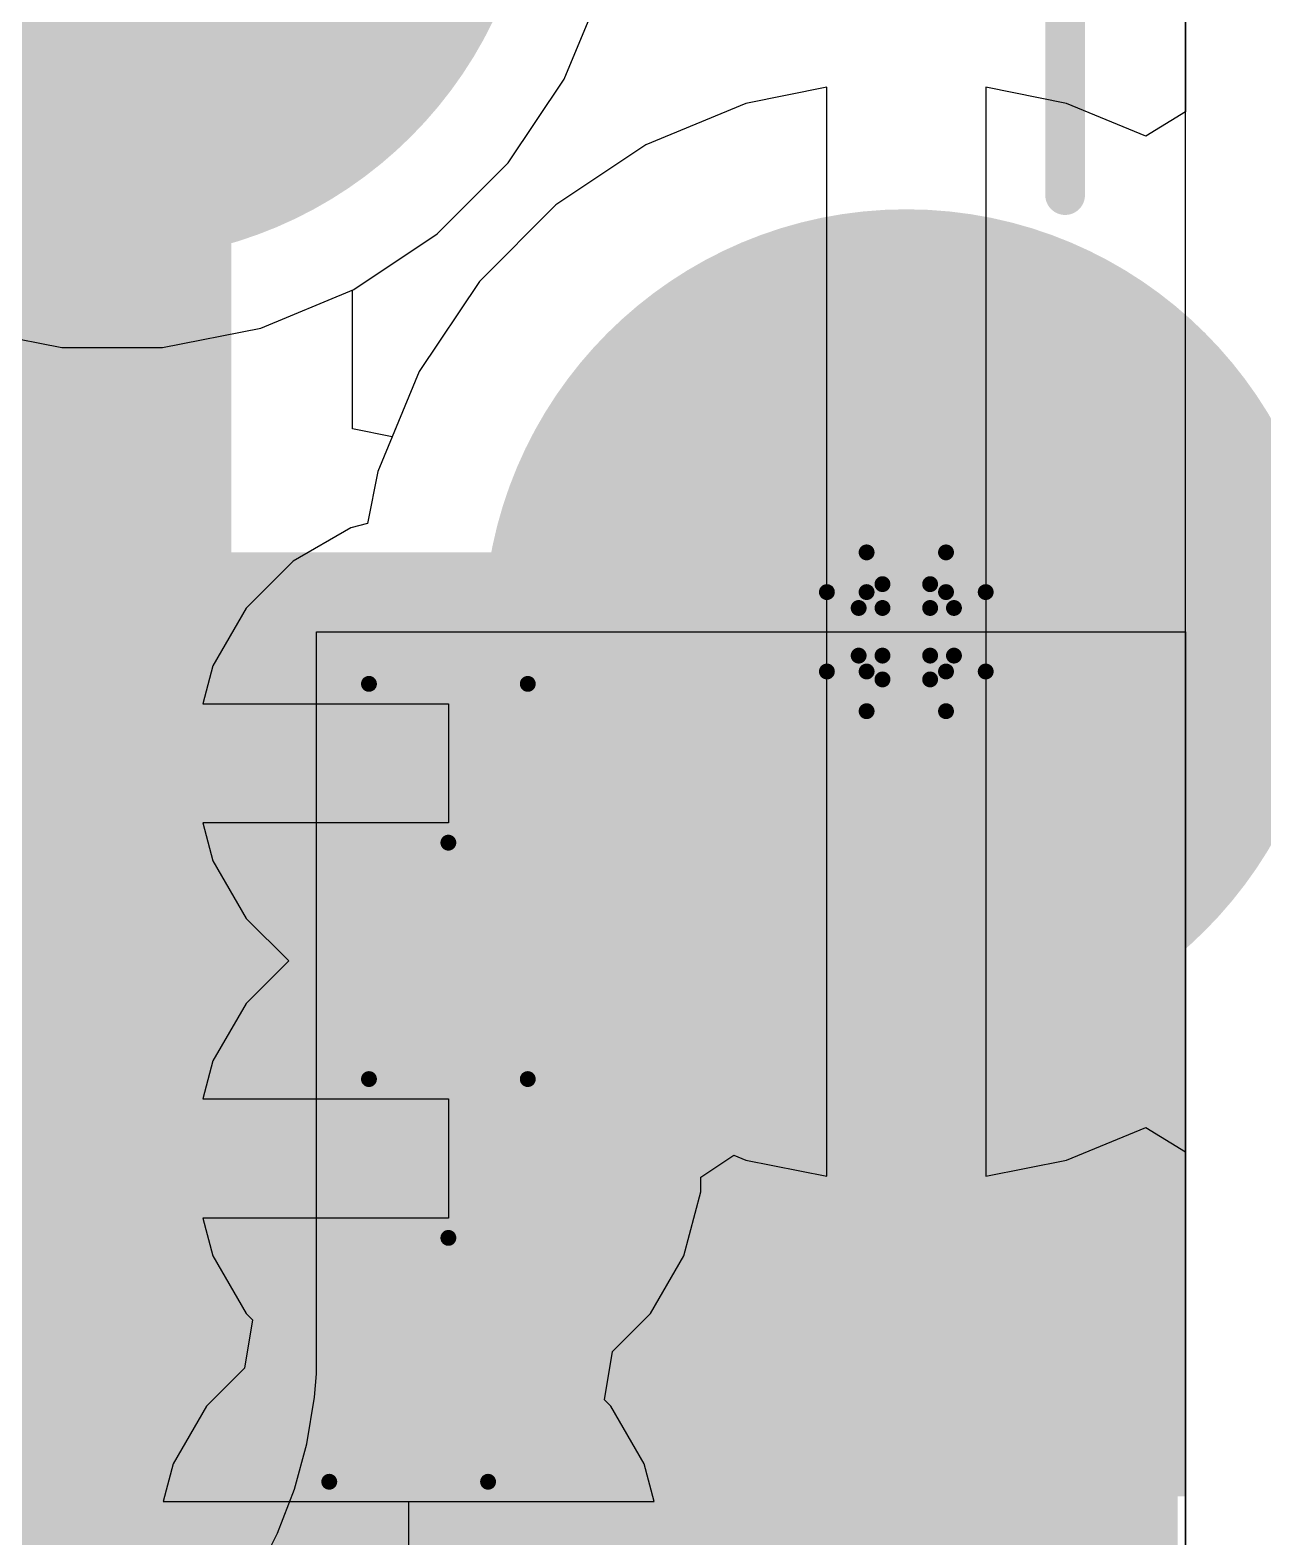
# Model space of a CAD drawing. Header units: inches. Extents: x -21 to 276, y -5 to 220.
# Drawn here: x 96.634 to 100.578, y 85.905 to 90.726 of the extents above; entities that cross this region are included whole.
import ezdxf

# ---------------------------------------------------------------- set-up
doc = ezdxf.new("R2010")
doc.units = ezdxf.units.IN
for name, color, linetype in [('Bottom Layer', 5, 'Continuous'), ('Bottom Solder', 6, 'Continuous'), ('Drill Drawing', 1, 'Continuous'), ('Ground', 16, 'Continuous'), ('Multi-Layer', 9, 'Continuous'), ('Pad Holes', 156, 'Continuous'), ('Power + Signal', 76, 'Continuous'), ('Top Layer', 1, 'Continuous'), ('Top Overlay', 2, 'Continuous'), ('Top Solder', 216, 'Continuous'), ('Via Holes', 16, 'Continuous')]:
    doc.layers.add(name, color=color, linetype=linetype)

# ---------------------------------------------------------------- blocks, each defined once
blk = doc.blocks.new('HJ_SMA175_25')
at = {"layer": 'Bottom Layer'}
h = blk.add_hatch(color=5, dxfattribs=at)
edge = h.paths.add_edge_path()
edge.add_arc((2.54, 2.54), 1.25, 0, 360)
h = blk.add_hatch(color=5, dxfattribs=at)
edge = h.paths.add_edge_path()
edge.add_arc((0, 0), 1.25, 0, 360)
at = {"layer": 'Bottom Solder'}
h = blk.add_hatch(color=6, dxfattribs=at)
edge = h.paths.add_edge_path()
edge.add_arc((2.54, 2.54), 1.3516, 0, 360)
h = blk.add_hatch(color=6, dxfattribs=at)
edge = h.paths.add_edge_path()
edge.add_arc((0, 0), 1.3516, 0, 360)
at = {"layer": 'Ground'}
h = blk.add_hatch(color=16, dxfattribs=at)
edge = h.paths.add_edge_path()
edge.add_arc((2.54, 2.54), 1.25, 0, 360)
h = blk.add_hatch(color=16, dxfattribs=at)
edge = h.paths.add_edge_path()
edge.add_arc((0, 0), 1.25, 0, 360)
at = {"layer": 'Multi-Layer'}
h = blk.add_hatch(color=9, dxfattribs=at)
edge = h.paths.add_edge_path()
edge.add_arc((2.54, 2.54), 1.25, 0, 360)
h = blk.add_hatch(color=9, dxfattribs=at)
edge = h.paths.add_edge_path()
edge.add_arc((0, 0), 1.25, 0, 360)
at = {"layer": 'Pad Holes'}
h = blk.add_hatch(color=7, dxfattribs=at)
edge = h.paths.add_edge_path()
edge.add_arc((2.54, 2.54), 0.75, 0, 360)
h = blk.add_hatch(color=7, dxfattribs=at)
edge = h.paths.add_edge_path()
edge.add_arc((0, 0), 0.7, 0, 360)
at = {"layer": 'Power + Signal'}
h = blk.add_hatch(color=76, dxfattribs=at)
edge = h.paths.add_edge_path()
edge.add_arc((2.54, 2.54), 1.25, 0, 360)
h = blk.add_hatch(color=76, dxfattribs=at)
edge = h.paths.add_edge_path()
edge.add_arc((0, 0), 1.25, 0, 360)
at = {"layer": 'Top Layer'}
h = blk.add_hatch(color=1, dxfattribs=at)
edge = h.paths.add_edge_path()
edge.add_arc((2.54, 2.54), 1.25, 0, 360)
h = blk.add_hatch(color=1, dxfattribs=at)
edge = h.paths.add_edge_path()
edge.add_arc((0, 0), 1.25, 0, 360)
at = {"layer": 'Top Solder'}
h = blk.add_hatch(color=216, dxfattribs=at)
edge = h.paths.add_edge_path()
edge.add_arc((2.54, 2.54), 1.3516, 0, 360)
h = blk.add_hatch(color=216, dxfattribs=at)
edge = h.paths.add_edge_path()
edge.add_arc((0, 0), 1.3516, 0, 360)
at = {"layer": 'Top Overlay'}
for points in [[(1.143, 3.048, 0.127, 0.127, 0), (-1.0922, 3.048, 0.127, 0.127, 0)], [(3.048, -1.143, 0.127, 0.127, 0), (3.048, 1.0922, 0.127, 0.127, 0)]]:
    blk.add_lwpolyline(points, format="xyseb", dxfattribs=at)
for points in [[(1.1113, 3.048, 0.0635, 0.0635, 1), (1.1747, 3.048, 0.0635, 0.0635, 1)], [(3.0162, 1.0922, 0.0635, 0.0635, 1), (3.0798, 1.0922, 0.0635, 0.0635, 1)]]:
    blk.add_lwpolyline(points, format="xyseb", close=True, dxfattribs=at)

msp = doc.modelspace()

# ---------------------------------------------------------------- hatches: boundary and pattern name
at = {"layer": 'Bottom Layer'}
for points in [[(91.1896, 86.0348), (100.33, 86.0348), (100.33, 89.0548), (91.1896, 89.0548)], [(90.3732, 73.5485), (100.3046, 73.5485), (100.3046, 86.3732), (90.3732, 86.3732)]]:
    msp.add_hatch(color=5, dxfattribs=at).paths.add_polyline_path(points)
h = msp.add_hatch(color=5, dxfattribs=at)
edge = h.paths.add_edge_path()
edge.add_arc((97.9722, 88.3802), 0.3, 0, 360)
h = msp.add_hatch(color=5, dxfattribs=at)
edge = h.paths.add_edge_path()
edge.add_arc((97.9722, 87.1159), 0.3, 0, 360)
h = msp.add_hatch(color=5, dxfattribs=at)
edge = h.paths.add_edge_path()
edge.add_arc((97.8452, 85.8277), 0.3, 0, 360)
at = {"layer": 'Bottom Solder'}
h = msp.add_hatch(color=6, dxfattribs=at)
edge = h.paths.add_edge_path()
edge.add_arc((97.9722, 88.3802), 0.4016, 0, 360)
h = msp.add_hatch(color=6, dxfattribs=at)
edge = h.paths.add_edge_path()
edge.add_arc((97.9722, 87.1159), 0.4016, 0, 360)
h = msp.add_hatch(color=6, dxfattribs=at)
edge = h.paths.add_edge_path()
edge.add_arc((97.8452, 85.8277), 0.4016, 0, 360)
at = {"layer": 'Ground'}
for points in [[(91.1896, 86.0348), (100.33, 86.0348), (100.33, 89.0548), (91.1896, 89.0548)], [(90.3732, 73.0306), (100.3046, 73.0306), (100.3046, 86.3732), (90.3732, 86.3732)]]:
    msp.add_hatch(color=16, dxfattribs=at).paths.add_polyline_path(points)
h = msp.add_hatch(color=16, dxfattribs=at)
edge = h.paths.add_edge_path()
edge.add_arc((97.9722, 88.3802), 0.3, 0, 360)
h = msp.add_hatch(color=16, dxfattribs=at)
edge = h.paths.add_edge_path()
edge.add_arc((97.9722, 87.1159), 0.3, 0, 360)
h = msp.add_hatch(color=16, dxfattribs=at)
edge = h.paths.add_edge_path()
edge.add_arc((97.8452, 85.8277), 0.3, 0, 360)
at = {"layer": 'Power + Signal'}
for points in [[(91.1896, 86.0348), (100.33, 86.0348), (100.33, 88.8008), (91.1896, 88.8008)], [(90.5021, 72.6284), (100.3046, 72.6284), (100.3046, 86.3732), (90.5021, 86.3732)]]:
    msp.add_hatch(color=76, dxfattribs=at).paths.add_polyline_path(points)
h = msp.add_hatch(color=76, dxfattribs=at)
edge = h.paths.add_edge_path()
edge.add_arc((97.9722, 88.3802), 0.3, 0, 360)
h = msp.add_hatch(color=76, dxfattribs=at)
edge = h.paths.add_edge_path()
edge.add_arc((97.9722, 87.1159), 0.3, 0, 360)
h = msp.add_hatch(color=76, dxfattribs=at)
edge = h.paths.add_edge_path()
edge.add_arc((97.8452, 85.8277), 0.3, 0, 360)
at = {"layer": 'Top Layer'}
h = msp.add_hatch(color=1, dxfattribs=at)
edge = h.paths.add_edge_path()
edge.add_arc((97.9722, 88.3802), 0.3, 0, 360)
h = msp.add_hatch(color=1, dxfattribs=at)
edge = h.paths.add_edge_path()
edge.add_arc((97.9722, 87.1159), 0.3, 0, 360)
h = msp.add_hatch(color=1, dxfattribs=at)
edge = h.paths.add_edge_path()
edge.add_arc((97.8452, 85.8277), 0.3, 0, 360)
at = {"layer": 'Top Solder'}
h = msp.add_hatch(color=216, dxfattribs=at)
edge = h.paths.add_edge_path()
edge.add_arc((97.9722, 88.3802), 0.4016, 0, 360)
h = msp.add_hatch(color=216, dxfattribs=at)
edge = h.paths.add_edge_path()
edge.add_arc((97.9722, 87.1159), 0.4016, 0, 360)
h = msp.add_hatch(color=216, dxfattribs=at)
edge = h.paths.add_edge_path()
edge.add_arc((97.8452, 85.8277), 0.4016, 0, 360)
at = {"layer": 'Via Holes'}
h = msp.add_hatch(color=7, dxfattribs=at)
edge = h.paths.add_edge_path()
edge.add_arc((97.9722, 88.3802), 0.15, 0, 360)
h = msp.add_hatch(color=7, dxfattribs=at)
edge = h.paths.add_edge_path()
edge.add_arc((97.9722, 87.1159), 0.15, 0, 360)
h = msp.add_hatch(color=7, dxfattribs=at)
edge = h.paths.add_edge_path()
edge.add_arc((97.8452, 85.8277), 0.15, 0, 360)

# ---------------------------------------------------------------- linework, layer by layer
at = {"layer": 'Bottom Layer'}
for p, q in [((100.33, 65.8006), (100.33, 95.4822)), ((100.33, 92.2172), (100.33, 90.4644)), ((98.3424, 90.5682), (98.4653, 90.8651)), ((98.1639, 90.3011), (98.3424, 90.5682)), ((99.183, 90.5427), (98.9242, 90.4912)), ((99.183, 88.8008), (99.183, 90.5427)), ((99.9498, 90.4912), (99.691, 90.5427)), ((99.691, 90.5427), (99.691, 88.8008)), ((98.9242, 90.4912), (98.6043, 90.3587)), ((100.203, 90.3863), (99.9498, 90.4912)), ((100.33, 90.4644), (100.203, 90.3863)), ((98.6043, 90.3587), (98.3163, 90.1663)), ((97.9367, 90.0739), (98.1639, 90.3011)), ((98.3163, 90.1663), (98.0715, 89.9215)), ((97.6696, 89.8954), (97.9367, 90.0739)), ((98.0715, 89.9215), (97.8791, 89.6335)), ((97.3727, 89.7725), (97.6696, 89.8954)), ((96.4212, 89.7725), (96.7363, 89.7098)), ((97.0576, 89.7098), (97.3727, 89.7725)), ((96.7363, 89.7098), (97.0576, 89.7098)), ((97.8791, 89.6335), (97.7465, 89.3136)), ((97.7465, 89.3136), (97.7135, 89.1474)), ((97.6603, 89.1332), (97.4761, 89.0268)), ((97.7135, 89.1474), (97.6603, 89.1332)), ((97.4761, 89.0268), (97.3256, 88.8764)), ((97.3256, 88.8764), (97.2193, 88.6921)), ((99.183, 87.0589), (99.183, 88.8008)), ((99.691, 88.8008), (99.691, 87.0589)), ((97.2193, 88.6921), (97.1867, 88.5707)), ((97.1867, 88.5707), (97.9722, 88.5707)), ((97.9722, 88.5707), (97.9722, 88.1897)), ((97.9722, 88.1897), (97.1867, 88.1897)), ((97.1867, 88.1897), (97.2193, 88.0684)), ((97.2193, 88.0684), (97.3256, 87.8841)), ((97.3256, 87.8841), (97.4617, 87.7481)), ((97.4617, 87.7481), (97.3256, 87.612)), ((97.3256, 87.612), (97.2193, 87.4278)), ((97.2193, 87.4278), (97.1867, 87.3064)), ((97.1867, 87.3064), (97.9722, 87.3064)), ((97.9722, 87.3064), (97.9722, 86.9254)), ((99.9498, 87.1104), (100.203, 87.2152)), ((100.203, 87.2152), (100.33, 87.1372)), ((98.7802, 87.0557), (98.8858, 87.1263)), ((98.8858, 87.1263), (98.9242, 87.1104)), ((98.9242, 87.1104), (99.183, 87.0589)), ((99.691, 87.0589), (99.9498, 87.1104)), ((100.33, 87.1372), (100.33, 85.4938)), ((98.7802, 87.0095), (98.7802, 87.0557)), ((98.7251, 86.804), (98.7802, 87.0095)), ((97.9722, 86.9254), (97.1867, 86.9254)), ((97.1867, 86.9254), (97.2193, 86.804)), ((97.2193, 86.804), (97.3256, 86.6198)), ((98.6188, 86.6198), (98.7251, 86.804)), ((97.3256, 86.6198), (97.3456, 86.5998)), ((98.4971, 86.4981), (98.6188, 86.6198)), ((97.3456, 86.5998), (97.3203, 86.4455)), ((98.4718, 86.3438), (98.4971, 86.4981)), ((97.3203, 86.4455), (97.1986, 86.3238)), ((98.4918, 86.3238), (98.4718, 86.3438)), ((97.1986, 86.3238), (97.0923, 86.1395)), ((98.5981, 86.1395), (98.4918, 86.3238)), ((97.0923, 86.1395), (97.0597, 86.0182)), ((98.6306, 86.0182), (98.5981, 86.1395)), ((97.0597, 86.0182), (98.6306, 86.0182))]:
    msp.add_line(p, q, dxfattribs=at)
at = {"layer": 'Drill Drawing'}
for points in [[(99.31, 88.9278, 0.0508, 0.0508, 0), (99.31, 89.0548, 0.0508, 0.0508, 0)], [(99.31, 89.0548, 0.0508, 0.0508, 0), (99.564, 89.0548, 0.0508, 0.0508, 0)], [(99.564, 88.9278, 0.0508, 0.0508, 0), (99.564, 89.0548, 0.0508, 0.0508, 0)], [(99.183, 88.6738, 0.0508, 0.0508, 0), (99.183, 88.9278, 0.0508, 0.0508, 0)], [(99.183, 88.9278, 0.0508, 0.0508, 0), (99.31, 88.9278, 0.0508, 0.0508, 0)], [(99.3608, 88.877, 0.0508, 0.0508, 0), (99.3608, 88.9532, 0.0508, 0.0508, 0)], [(99.3608, 88.9532, 0.0508, 0.0508, 0), (99.5132, 88.9532, 0.0508, 0.0508, 0)], [(99.5132, 88.877, 0.0508, 0.0508, 0), (99.5132, 88.9532, 0.0508, 0.0508, 0)], [(99.564, 88.9278, 0.0508, 0.0508, 0), (99.691, 88.9278, 0.0508, 0.0508, 0)], [(99.691, 88.6738, 0.0508, 0.0508, 0), (99.691, 88.9278, 0.0508, 0.0508, 0)], [(99.2846, 88.7246, 0.0508, 0.0508, 0), (99.2846, 88.877, 0.0508, 0.0508, 0)], [(99.2846, 88.877, 0.0508, 0.0508, 0), (99.3608, 88.877, 0.0508, 0.0508, 0)], [(99.5132, 88.877, 0.0508, 0.0508, 0), (99.5894, 88.877, 0.0508, 0.0508, 0)], [(99.5894, 88.7246, 0.0508, 0.0508, 0), (99.5894, 88.877, 0.0508, 0.0508, 0)], [(99.2846, 88.7246, 0.0508, 0.0508, 0), (99.3608, 88.7246, 0.0508, 0.0508, 0)], [(99.3608, 88.6484, 0.0508, 0.0508, 0), (99.3608, 88.7246, 0.0508, 0.0508, 0)], [(99.5132, 88.7246, 0.0508, 0.0508, 0), (99.5894, 88.7246, 0.0508, 0.0508, 0)], [(99.5132, 88.6484, 0.0508, 0.0508, 0), (99.5132, 88.7246, 0.0508, 0.0508, 0)], [(99.183, 88.6738, 0.0508, 0.0508, 0), (99.31, 88.6738, 0.0508, 0.0508, 0)], [(99.31, 88.5468, 0.0508, 0.0508, 0), (99.31, 88.6738, 0.0508, 0.0508, 0)], [(99.564, 88.6738, 0.0508, 0.0508, 0), (99.691, 88.6738, 0.0508, 0.0508, 0)], [(99.564, 88.5468, 0.0508, 0.0508, 0), (99.564, 88.6738, 0.0508, 0.0508, 0)], [(97.7182, 88.6342, 0.0508, 0.0508, 0), (98.2262, 88.6342, 0.0508, 0.0508, 0)], [(97.7182, 88.6342, 0.0508, 0.0508, 0), (97.9722, 88.1262, 0.0508, 0.0508, 0)], [(97.9722, 88.1262, 0.0508, 0.0508, 0), (98.2262, 88.6342, 0.0508, 0.0508, 0)], [(99.3608, 88.6484, 0.0508, 0.0508, 0), (99.5132, 88.6484, 0.0508, 0.0508, 0)], [(99.31, 88.5468, 0.0508, 0.0508, 0), (99.564, 88.5468, 0.0508, 0.0508, 0)], [(97.7182, 87.3699, 0.0508, 0.0508, 0), (98.2262, 87.3699, 0.0508, 0.0508, 0)], [(97.7182, 87.3699, 0.0508, 0.0508, 0), (97.9722, 86.8619, 0.0508, 0.0508, 0)], [(97.9722, 86.8619, 0.0508, 0.0508, 0), (98.2262, 87.3699, 0.0508, 0.0508, 0)], [(97.5912, 86.0817, 0.0508, 0.0508, 0), (98.0992, 86.0817, 0.0508, 0.0508, 0)], [(97.5912, 86.0817, 0.0508, 0.0508, 0), (97.8452, 85.5737, 0.0508, 0.0508, 0)], [(97.8452, 85.5737, 0.0508, 0.0508, 0), (98.0992, 86.0817, 0.0508, 0.0508, 0)]]:
    msp.add_lwpolyline(points, format="xyseb", dxfattribs=at)
for points in [[(99.2973, 89.0548, 0.0254, 0.0254, 1), (99.3227, 89.0548, 0.0254, 0.0254, 1)], [(99.2973, 89.0548, 0.0254, 0.0254, 1), (99.3227, 89.0548, 0.0254, 0.0254, 1)], [(99.5513, 89.0548, 0.0254, 0.0254, 1), (99.5767, 89.0548, 0.0254, 0.0254, 1)], [(99.5513, 89.0548, 0.0254, 0.0254, 1), (99.5767, 89.0548, 0.0254, 0.0254, 1)], [(99.1703, 88.9278, 0.0254, 0.0254, 1), (99.1957, 88.9278, 0.0254, 0.0254, 1)], [(99.1703, 88.9278, 0.0254, 0.0254, 1), (99.1957, 88.9278, 0.0254, 0.0254, 1)], [(99.2973, 88.9278, 0.0254, 0.0254, 1), (99.3227, 88.9278, 0.0254, 0.0254, 1)], [(99.2973, 88.9278, 0.0254, 0.0254, 1), (99.3227, 88.9278, 0.0254, 0.0254, 1)], [(99.3481, 88.9532, 0.0254, 0.0254, 1), (99.3735, 88.9532, 0.0254, 0.0254, 1)], [(99.3481, 88.9532, 0.0254, 0.0254, 1), (99.3735, 88.9532, 0.0254, 0.0254, 1)], [(99.5005, 88.9532, 0.0254, 0.0254, 1), (99.5259, 88.9532, 0.0254, 0.0254, 1)], [(99.5005, 88.9532, 0.0254, 0.0254, 1), (99.5259, 88.9532, 0.0254, 0.0254, 1)], [(99.5513, 88.9278, 0.0254, 0.0254, 1), (99.5767, 88.9278, 0.0254, 0.0254, 1)], [(99.5513, 88.9278, 0.0254, 0.0254, 1), (99.5767, 88.9278, 0.0254, 0.0254, 1)], [(99.6783, 88.9278, 0.0254, 0.0254, 1), (99.7037, 88.9278, 0.0254, 0.0254, 1)], [(99.6783, 88.9278, 0.0254, 0.0254, 1), (99.7037, 88.9278, 0.0254, 0.0254, 1)], [(99.2719, 88.877, 0.0254, 0.0254, 1), (99.2973, 88.877, 0.0254, 0.0254, 1)], [(99.2719, 88.877, 0.0254, 0.0254, 1), (99.2973, 88.877, 0.0254, 0.0254, 1)], [(99.3481, 88.877, 0.0254, 0.0254, 1), (99.3735, 88.877, 0.0254, 0.0254, 1)], [(99.3481, 88.877, 0.0254, 0.0254, 1), (99.3735, 88.877, 0.0254, 0.0254, 1)], [(99.5005, 88.877, 0.0254, 0.0254, 1), (99.5259, 88.877, 0.0254, 0.0254, 1)], [(99.5005, 88.877, 0.0254, 0.0254, 1), (99.5259, 88.877, 0.0254, 0.0254, 1)], [(99.5767, 88.877, 0.0254, 0.0254, 1), (99.6021, 88.877, 0.0254, 0.0254, 1)], [(99.5767, 88.877, 0.0254, 0.0254, 1), (99.6021, 88.877, 0.0254, 0.0254, 1)], [(99.2719, 88.7246, 0.0254, 0.0254, 1), (99.2973, 88.7246, 0.0254, 0.0254, 1)], [(99.2719, 88.7246, 0.0254, 0.0254, 1), (99.2973, 88.7246, 0.0254, 0.0254, 1)], [(99.3481, 88.7246, 0.0254, 0.0254, 1), (99.3735, 88.7246, 0.0254, 0.0254, 1)], [(99.3481, 88.7246, 0.0254, 0.0254, 1), (99.3735, 88.7246, 0.0254, 0.0254, 1)], [(99.5005, 88.7246, 0.0254, 0.0254, 1), (99.5259, 88.7246, 0.0254, 0.0254, 1)], [(99.5005, 88.7246, 0.0254, 0.0254, 1), (99.5259, 88.7246, 0.0254, 0.0254, 1)], [(99.5767, 88.7246, 0.0254, 0.0254, 1), (99.6021, 88.7246, 0.0254, 0.0254, 1)], [(99.5767, 88.7246, 0.0254, 0.0254, 1), (99.6021, 88.7246, 0.0254, 0.0254, 1)], [(99.1703, 88.6738, 0.0254, 0.0254, 1), (99.1957, 88.6738, 0.0254, 0.0254, 1)], [(99.1703, 88.6738, 0.0254, 0.0254, 1), (99.1957, 88.6738, 0.0254, 0.0254, 1)], [(99.2973, 88.6738, 0.0254, 0.0254, 1), (99.3227, 88.6738, 0.0254, 0.0254, 1)], [(99.2973, 88.6738, 0.0254, 0.0254, 1), (99.3227, 88.6738, 0.0254, 0.0254, 1)], [(99.5513, 88.6738, 0.0254, 0.0254, 1), (99.5767, 88.6738, 0.0254, 0.0254, 1)], [(99.5513, 88.6738, 0.0254, 0.0254, 1), (99.5767, 88.6738, 0.0254, 0.0254, 1)], [(99.6783, 88.6738, 0.0254, 0.0254, 1), (99.7037, 88.6738, 0.0254, 0.0254, 1)], [(99.6783, 88.6738, 0.0254, 0.0254, 1), (99.7037, 88.6738, 0.0254, 0.0254, 1)], [(97.7055, 88.6342, 0.0254, 0.0254, 1), (97.7309, 88.6342, 0.0254, 0.0254, 1)], [(97.7055, 88.6342, 0.0254, 0.0254, 1), (97.7309, 88.6342, 0.0254, 0.0254, 1)], [(98.2135, 88.6342, 0.0254, 0.0254, 1), (98.2389, 88.6342, 0.0254, 0.0254, 1)], [(98.2135, 88.6342, 0.0254, 0.0254, 1), (98.2389, 88.6342, 0.0254, 0.0254, 1)], [(99.3481, 88.6484, 0.0254, 0.0254, 1), (99.3735, 88.6484, 0.0254, 0.0254, 1)], [(99.3481, 88.6484, 0.0254, 0.0254, 1), (99.3735, 88.6484, 0.0254, 0.0254, 1)], [(99.5005, 88.6484, 0.0254, 0.0254, 1), (99.5259, 88.6484, 0.0254, 0.0254, 1)], [(99.5005, 88.6484, 0.0254, 0.0254, 1), (99.5259, 88.6484, 0.0254, 0.0254, 1)], [(99.2973, 88.5468, 0.0254, 0.0254, 1), (99.3227, 88.5468, 0.0254, 0.0254, 1)], [(99.2973, 88.5468, 0.0254, 0.0254, 1), (99.3227, 88.5468, 0.0254, 0.0254, 1)], [(99.5513, 88.5468, 0.0254, 0.0254, 1), (99.5767, 88.5468, 0.0254, 0.0254, 1)], [(99.5513, 88.5468, 0.0254, 0.0254, 1), (99.5767, 88.5468, 0.0254, 0.0254, 1)], [(97.9595, 88.1262, 0.0254, 0.0254, 1), (97.9849, 88.1262, 0.0254, 0.0254, 1)], [(97.9595, 88.1262, 0.0254, 0.0254, 1), (97.9849, 88.1262, 0.0254, 0.0254, 1)], [(97.7055, 87.3699, 0.0254, 0.0254, 1), (97.7309, 87.3699, 0.0254, 0.0254, 1)], [(97.7055, 87.3699, 0.0254, 0.0254, 1), (97.7309, 87.3699, 0.0254, 0.0254, 1)], [(98.2135, 87.3699, 0.0254, 0.0254, 1), (98.2389, 87.3699, 0.0254, 0.0254, 1)], [(98.2135, 87.3699, 0.0254, 0.0254, 1), (98.2389, 87.3699, 0.0254, 0.0254, 1)], [(97.9595, 86.8619, 0.0254, 0.0254, 1), (97.9849, 86.8619, 0.0254, 0.0254, 1)], [(97.9595, 86.8619, 0.0254, 0.0254, 1), (97.9849, 86.8619, 0.0254, 0.0254, 1)], [(97.5785, 86.0817, 0.0254, 0.0254, 1), (97.6039, 86.0817, 0.0254, 0.0254, 1)], [(97.5785, 86.0817, 0.0254, 0.0254, 1), (97.6039, 86.0817, 0.0254, 0.0254, 1)], [(98.0865, 86.0817, 0.0254, 0.0254, 1), (98.1119, 86.0817, 0.0254, 0.0254, 1)], [(98.0865, 86.0817, 0.0254, 0.0254, 1), (98.1119, 86.0817, 0.0254, 0.0254, 1)]]:
    msp.add_lwpolyline(points, format="xyseb", close=True, dxfattribs=at)
at = {"layer": 'Ground'}
for p, q in [((100.33, 65.8006), (100.33, 95.4822)), ((100.33, 92.2172), (100.33, 90.4644)), ((98.3424, 90.5682), (98.4653, 90.8651)), ((98.1639, 90.3011), (98.3424, 90.5682)), ((99.183, 90.5427), (98.9242, 90.4912)), ((99.183, 88.8008), (99.183, 90.5427)), ((99.9498, 90.4912), (99.691, 90.5427)), ((99.691, 90.5427), (99.691, 88.8008)), ((98.9242, 90.4912), (98.6043, 90.3587)), ((100.203, 90.3863), (99.9498, 90.4912)), ((100.33, 90.4644), (100.203, 90.3863)), ((98.6043, 90.3587), (98.3163, 90.1663)), ((97.9367, 90.0739), (98.1639, 90.3011)), ((98.3163, 90.1663), (98.0715, 89.9215)), ((97.6696, 89.8954), (97.9367, 90.0739)), ((98.0715, 89.9215), (97.8791, 89.6335)), ((97.3727, 89.7725), (97.6696, 89.8954)), ((96.4212, 89.7725), (96.7363, 89.7098)), ((97.0576, 89.7098), (97.3727, 89.7725)), ((96.7363, 89.7098), (97.0576, 89.7098)), ((97.8791, 89.6335), (97.7465, 89.3136)), ((97.7465, 89.3136), (97.7135, 89.1474)), ((97.6603, 89.1332), (97.4761, 89.0268)), ((97.7135, 89.1474), (97.6603, 89.1332)), ((97.4761, 89.0268), (97.3256, 88.8764)), ((97.3256, 88.8764), (97.2193, 88.6921)), ((99.183, 87.0589), (99.183, 88.8008)), ((99.691, 88.8008), (99.691, 87.0589)), ((97.2193, 88.6921), (97.1867, 88.5707)), ((97.1867, 88.5707), (97.9722, 88.5707)), ((97.9722, 88.5707), (97.9722, 88.1897)), ((97.9722, 88.1897), (97.1867, 88.1897)), ((97.1867, 88.1897), (97.2193, 88.0684)), ((97.2193, 88.0684), (97.3256, 87.8841)), ((97.3256, 87.8841), (97.4617, 87.7481)), ((97.4617, 87.7481), (97.3256, 87.612)), ((97.3256, 87.612), (97.2193, 87.4278)), ((97.2193, 87.4278), (97.1867, 87.3064)), ((97.1867, 87.3064), (97.9722, 87.3064)), ((97.9722, 87.3064), (97.9722, 86.9254)), ((99.9498, 87.1104), (100.203, 87.2152)), ((100.203, 87.2152), (100.33, 87.1372)), ((98.7802, 87.0557), (98.8858, 87.1263)), ((98.8858, 87.1263), (98.9242, 87.1104)), ((98.9242, 87.1104), (99.183, 87.0589)), ((99.691, 87.0589), (99.9498, 87.1104)), ((100.33, 87.1372), (100.33, 85.4938)), ((98.7802, 87.0095), (98.7802, 87.0557)), ((98.7251, 86.804), (98.7802, 87.0095)), ((97.9722, 86.9254), (97.1867, 86.9254)), ((97.1867, 86.9254), (97.2193, 86.804)), ((97.2193, 86.804), (97.3256, 86.6198)), ((98.6188, 86.6198), (98.7251, 86.804)), ((97.3256, 86.6198), (97.3456, 86.5998)), ((98.4971, 86.4981), (98.6188, 86.6198)), ((97.3456, 86.5998), (97.3203, 86.4455)), ((98.4718, 86.3438), (98.4971, 86.4981)), ((97.3203, 86.4455), (97.1986, 86.3238)), ((98.4918, 86.3238), (98.4718, 86.3438)), ((97.1986, 86.3238), (97.0923, 86.1395)), ((98.5981, 86.1395), (98.4918, 86.3238)), ((97.0923, 86.1395), (97.0597, 86.0182)), ((98.6306, 86.0182), (98.5981, 86.1395)), ((97.0597, 86.0182), (98.6306, 86.0182))]:
    msp.add_line(p, q, dxfattribs=at)
at = {"layer": 'Power + Signal'}
for p, q in [((100.33, 65.8006), (100.33, 95.4822)), ((100.33, 92.2172), (100.33, 90.4644)), ((98.3424, 90.5682), (98.4653, 90.8651)), ((98.1639, 90.3011), (98.3424, 90.5682)), ((99.183, 90.5427), (98.9242, 90.4912)), ((99.183, 88.8008), (99.183, 90.5427)), ((99.9498, 90.4912), (99.691, 90.5427)), ((99.691, 90.5427), (99.691, 88.8008)), ((98.9242, 90.4912), (98.6043, 90.3587)), ((100.203, 90.3863), (99.9498, 90.4912)), ((100.33, 90.4644), (100.203, 90.3863)), ((98.6043, 90.3587), (98.3163, 90.1663)), ((97.9367, 90.0739), (98.1639, 90.3011)), ((98.3163, 90.1663), (98.0715, 89.9215)), ((97.6696, 89.8954), (97.9367, 90.0739)), ((98.0715, 89.9215), (97.8791, 89.6335)), ((97.3727, 89.7725), (97.6696, 89.8954)), ((96.4212, 89.7725), (96.7363, 89.7098)), ((97.0576, 89.7098), (97.3727, 89.7725)), ((96.7363, 89.7098), (97.0576, 89.7098)), ((97.8791, 89.6335), (97.7465, 89.3136)), ((97.7465, 89.3136), (97.7135, 89.1474)), ((97.6603, 89.1332), (97.4761, 89.0268)), ((97.7135, 89.1474), (97.6603, 89.1332)), ((97.4761, 89.0268), (97.3256, 88.8764)), ((97.3256, 88.8764), (97.2193, 88.6921)), ((99.183, 87.0589), (99.183, 88.8008)), ((99.691, 88.8008), (99.691, 87.0589)), ((97.2193, 88.6921), (97.1867, 88.5707)), ((97.1867, 88.5707), (97.9722, 88.5707)), ((97.9722, 88.5707), (97.9722, 88.1897)), ((97.9722, 88.1897), (97.1867, 88.1897)), ((97.1867, 88.1897), (97.2193, 88.0684)), ((97.2193, 88.0684), (97.3256, 87.8841)), ((97.3256, 87.8841), (97.4617, 87.7481)), ((97.4617, 87.7481), (97.3256, 87.612)), ((97.3256, 87.612), (97.2193, 87.4278)), ((97.2193, 87.4278), (97.1867, 87.3064)), ((97.1867, 87.3064), (97.9722, 87.3064)), ((97.9722, 87.3064), (97.9722, 86.9254)), ((99.9498, 87.1104), (100.203, 87.2152)), ((100.203, 87.2152), (100.33, 87.1372)), ((98.7802, 87.0557), (98.8858, 87.1263)), ((98.8858, 87.1263), (98.9242, 87.1104)), ((98.9242, 87.1104), (99.183, 87.0589)), ((99.691, 87.0589), (99.9498, 87.1104)), ((100.33, 87.1372), (100.33, 85.4938)), ((98.7802, 87.0095), (98.7802, 87.0557)), ((98.7251, 86.804), (98.7802, 87.0095)), ((97.9722, 86.9254), (97.1867, 86.9254)), ((97.1867, 86.9254), (97.2193, 86.804)), ((97.2193, 86.804), (97.3256, 86.6198)), ((98.6188, 86.6198), (98.7251, 86.804)), ((97.3256, 86.6198), (97.3456, 86.5998)), ((98.4971, 86.4981), (98.6188, 86.6198)), ((97.3456, 86.5998), (97.3203, 86.4455)), ((98.4718, 86.3438), (98.4971, 86.4981)), ((97.3203, 86.4455), (97.1986, 86.3238)), ((98.4918, 86.3238), (98.4718, 86.3438)), ((97.1986, 86.3238), (97.0923, 86.1395)), ((98.5981, 86.1395), (98.4918, 86.3238)), ((97.0923, 86.1395), (97.0597, 86.0182)), ((98.6306, 86.0182), (98.5981, 86.1395)), ((97.0597, 86.0182), (98.6306, 86.0182))]:
    msp.add_line(p, q, dxfattribs=at)
at = {"layer": 'Top Layer'}
for p, q in [((100.33, 65.8006), (100.33, 95.4822)), ((100.33, 92.2172), (100.33, 90.4644)), ((98.3424, 90.5682), (98.4653, 90.8651)), ((98.1639, 90.3011), (98.3424, 90.5682)), ((99.183, 90.5427), (98.9242, 90.4912)), ((99.183, 88.8008), (99.183, 90.5427)), ((99.9498, 90.4912), (99.691, 90.5427)), ((99.691, 90.5427), (99.691, 88.8008)), ((98.9242, 90.4912), (98.6043, 90.3587)), ((100.203, 90.3863), (99.9498, 90.4912)), ((100.33, 90.4644), (100.203, 90.3863)), ((98.6043, 90.3587), (98.3163, 90.1663)), ((97.9367, 90.0739), (98.1639, 90.3011)), ((98.3163, 90.1663), (98.0715, 89.9215)), ((97.6696, 89.8954), (97.9367, 90.0739)), ((98.0715, 89.9215), (97.8791, 89.6335)), ((97.6656, 89.8938), (97.6696, 89.8954)), ((97.6656, 89.4499), (97.6656, 89.8938)), ((97.8791, 89.6335), (97.7926, 89.4247)), ((97.7926, 89.4247), (97.6656, 89.4499)), ((97.5502, 86.427), (97.5502, 88.8008)), ((97.5502, 88.8008), (100.33, 88.8008)), ((99.183, 87.0589), (99.183, 88.8008)), ((99.691, 88.8008), (99.691, 87.0589)), ((100.33, 88.8008), (100.33, 84.2447)), ((99.9498, 87.1104), (100.203, 87.2152)), ((100.203, 87.2152), (100.33, 87.1372)), ((98.7802, 87.0557), (98.8858, 87.1263)), ((98.8858, 87.1263), (98.9242, 87.1104)), ((98.9242, 87.1104), (99.183, 87.0589)), ((99.691, 87.0589), (99.9498, 87.1104)), ((100.33, 87.1372), (100.33, 85.4938)), ((98.7802, 87.0095), (98.7802, 87.0557)), ((98.7251, 86.804), (98.7802, 87.0095)), ((98.6188, 86.6198), (98.7251, 86.804)), ((98.4971, 86.4981), (98.6188, 86.6198)), ((98.4718, 86.3438), (98.4971, 86.4981)), ((97.5436, 86.3519), (97.5502, 86.427)), ((97.5502, 86.427), (97.5502, 86.427)), ((97.519, 86.2032), (97.5436, 86.3519)), ((98.4918, 86.3238), (98.4718, 86.3438)), ((98.5981, 86.1395), (98.4918, 86.3238)), ((97.4796, 86.0578), (97.519, 86.2032)), ((98.6306, 86.0182), (98.5981, 86.1395)), ((97.4257, 85.9171), (97.4796, 86.0578)), ((97.8452, 85.6372), (97.8452, 86.0182)), ((97.8452, 86.0182), (98.6306, 86.0182)), ((97.358, 85.7825), (97.4257, 85.9171))]:
    msp.add_line(p, q, dxfattribs=at)
for points in [[(96.897, 86.8386, 0.762, 0.762, 0), (96.897, 91.3408, 0.762, 0.762, 0)], [(96.897, 86.8386, 0.762, 0.762, -0.414214), (95.758, 85.6996, 0.762, 0.762, 0)]]:
    msp.add_lwpolyline(points, format="xyseb", dxfattribs=at)
msp.add_lwpolyline([(96.7065, 86.8386, 0.381, 0.381, 1), (97.0875, 86.8386, 0.381, 0.381, 1)], format="xyseb", close=True, dxfattribs=at)
msp.add_lwpolyline([(96.7065, 86.8386, 0.381, 0.381, 1), (97.0875, 86.8386, 0.381, 0.381, 1)], format="xyseb", close=True, dxfattribs=at)

# ---------------------------------------------------------------- block references
at = {"rotation": 270}
msp.add_blockref('HJ_SMA175_25', (96.897, 91.3408), dxfattribs=at)

doc.saveas('drawing.dxf')
